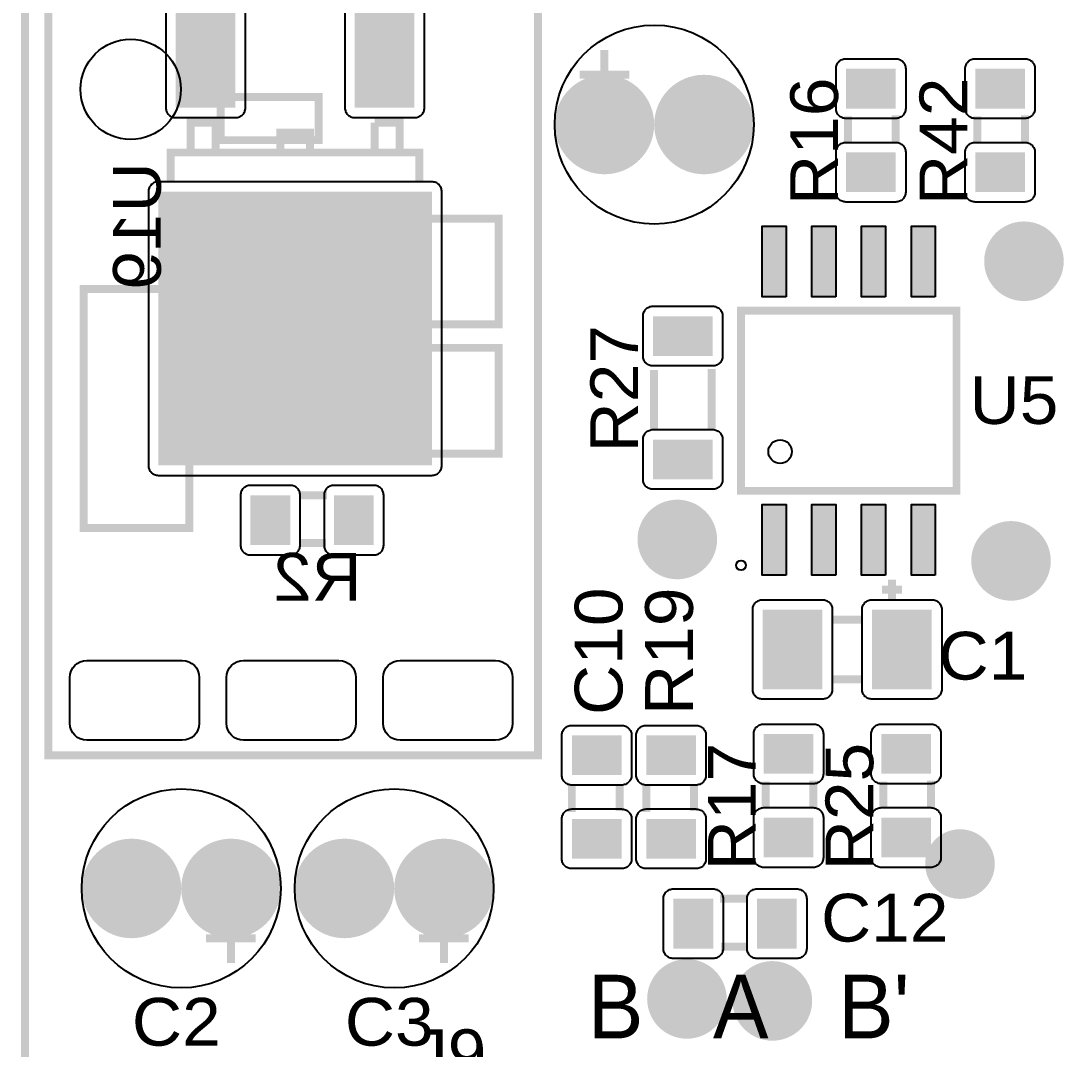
# Model space of a CAD drawing. Header units: inches. Extents: x 18.7 to 39.4, y 4.3 to 20.5.
# Drawn here: x 23.206 to 24.594, y 9.195 to 10.558 of the extents above; entities that cross this region are included whole.
import ezdxf

# ---------------------------------------------------------------- set-up
doc = ezdxf.new("R2010")
doc.units = ezdxf.units.IN
doc.header["$MEASUREMENT"] = 0
doc.styles.get("Standard").update_dxf_attribs({"font": 'arial.ttf'})

# ---------------------------------------------------------------- blocks, each defined once
blk = doc.blocks.new('RPAD')
blk.add_trace([(-0.5, -0.5), (-0.5, 0.5), (0.5, -0.5), (0.5, 0.5)])
blk = doc.blocks.new('EPAD')
at = {"const_width": 0.5}
blk.add_lwpolyline([(-0.25, 0, 1), (0.25, 0, 1)], format="xyb", close=True, dxfattribs=at)
blk = doc.blocks.new('NextionControlV4')
for points, const_width in [([(41.8232, 12.2592), (48.3286, 12.2592), (48.3286, 16.8025), (41.8232, 16.8025), (41.8232, 12.2592)], 0.008), ([(41.8232, 12.2592), (48.3286, 12.2592), (48.3286, 16.8025), (41.8232, 16.8025), (41.8232, 12.2592)], 0.008), ([(41.8232, 12.2592), (48.3286, 12.2592), (48.3286, 16.8025), (41.8232, 16.8025), (41.8232, 12.2592)], 0.008), ([(41.8468, 12.9994), (42.3389, 12.9994), (42.3389, 13.9246), (41.8468, 13.9246), (41.8468, 12.9994)], 0.008), ([(41.8468, 12.9994), (42.3389, 12.9994), (42.3389, 13.9246), (41.8468, 13.9246), (41.8468, 12.9994)], 0.008), ([(41.8468, 12.9994), (42.3389, 12.9994), (42.3389, 13.9246), (41.8468, 13.9246), (41.8468, 12.9994)], 0.008), ([(42.4058, 13.7082), (42.4058, 13.6582)], 0.008), ([(42.4058, 13.7082), (42.4058, 13.6582)], 0.008), ([(42.4058, 13.7082), (42.4058, 13.6582)], 0.008), ([(42.3808, 13.6832), (42.4308, 13.6832)], 0.008), ([(42.3808, 13.6832), (42.4308, 13.6832)], 0.008), ([(42.3808, 13.6832), (42.4308, 13.6832)], 0.008), ([(42.02, 13.6175), (42.1184, 13.6175), (42.1184, 13.6608), (42.02, 13.6608), (42.02, 13.6175)], 0.008), ([(42.02, 13.6175), (42.1184, 13.6175), (42.1184, 13.6608), (42.02, 13.6608), (42.02, 13.6175)], 0.008), ([(42.02, 13.6175), (42.1184, 13.6175), (42.1184, 13.6608), (42.02, 13.6608), (42.02, 13.6175)], 0.008), ([(42.6506, 13.6143), (42.6506, 13.6413)], 0.008), ([(42.6506, 13.6143), (42.6506, 13.6413)], 0.008), ([(42.6506, 13.6143), (42.6506, 13.6413)], 0.008), ([(42.6986, 13.6143), (42.6986, 13.6423)], 0.008), ([(42.6986, 13.6143), (42.6986, 13.6423)], 0.008), ([(42.6986, 13.6143), (42.6986, 13.6423)], 0.008), ([(42.7805, 13.6143), (42.7805, 13.6413)], 0.008), ([(42.7805, 13.6143), (42.7805, 13.6413)], 0.008), ([(42.7805, 13.6143), (42.7805, 13.6413)], 0.008), ([(42.8285, 13.6143), (42.8285, 13.6423)], 0.008), ([(42.8285, 13.6143), (42.8285, 13.6423)], 0.008), ([(42.8285, 13.6143), (42.8285, 13.6423)], 0.008), ([(41.9898, 13.6051), (41.9898, 13.6351), (42.0148, 13.6351), (42.0148, 13.6051)], 0.008), ([(41.9898, 13.6051), (41.9898, 13.6351), (42.0148, 13.6351), (42.0148, 13.6051)], 0.008), ([(41.9898, 13.6051), (41.9898, 13.6351), (42.0148, 13.6351), (42.0148, 13.6051)], 0.008), ([(42.1998, 13.6051), (42.1998, 13.6351), (42.1748, 13.6351)], 0.008), ([(42.1748, 13.6051), (42.1748, 13.6351)], 0.008), ([(42.1998, 13.6051), (42.1998, 13.6351), (42.1748, 13.6351)], 0.008), ([(42.1748, 13.6051), (42.1748, 13.6351)], 0.008), ([(42.1998, 13.6051), (42.1998, 13.6351), (42.1748, 13.6351)], 0.008), ([(42.1748, 13.6051), (42.1748, 13.6351)], 0.008), ([(42.0798, 13.6051), (42.0798, 13.6251), (42.1098, 13.6251), (42.1098, 13.6051)], 0.008), ([(42.0798, 13.6051), (42.0798, 13.6251), (42.1098, 13.6251), (42.1098, 13.6051)], 0.008), ([(42.0798, 13.6051), (42.0798, 13.6251), (42.1098, 13.6251), (42.1098, 13.6051)], 0.008), ([(41.9698, 13.5751), (41.9698, 13.6051), (42.2198, 13.6051), (42.2198, 13.5751)], 0.008), ([(41.9698, 13.5751), (41.9698, 13.6051), (42.2198, 13.6051), (42.2198, 13.5751)], 0.008), ([(41.9698, 13.5751), (41.9698, 13.6051), (42.2198, 13.6051), (42.2198, 13.5751)], 0.008), ([(42.0594, 13.4324), (42.2995, 13.4324), (42.2995, 13.5387), (42.0594, 13.5387), (42.0594, 13.4324)], 0.008), ([(42.0594, 13.4324), (42.2995, 13.4324), (42.2995, 13.5387), (42.0594, 13.5387), (42.0594, 13.4324)], 0.008), ([(42.0594, 13.4324), (42.2995, 13.4324), (42.2995, 13.5387), (42.0594, 13.5387), (42.0594, 13.4324)], 0.008), ([(41.8822, 13.2277), (41.9885, 13.2277), (41.9885, 13.4679), (41.8822, 13.4679), (41.8822, 13.2277)], 0.008), ([(41.8822, 13.2277), (41.9885, 13.2277), (41.9885, 13.4679), (41.8822, 13.4679), (41.8822, 13.2277)], 0.008), ([(41.8822, 13.2277), (41.9885, 13.2277), (41.9885, 13.4679), (41.8822, 13.4679), (41.8822, 13.2277)], 0.008), ([(42.7596, 13.2651), (42.7596, 13.4462), (42.5431, 13.4462), (42.5431, 13.2651), (42.7596, 13.2651)], 0.00787), ([(42.7596, 13.2651), (42.7596, 13.4462), (42.5431, 13.4462), (42.5431, 13.2651), (42.7596, 13.2651)], 0.00787), ([(42.7596, 13.2651), (42.7596, 13.4462), (42.5431, 13.4462), (42.5431, 13.2651), (42.7596, 13.2651)], 0.00787), ([(42.0594, 13.3025), (42.2995, 13.3025), (42.2995, 13.4088), (42.0594, 13.4088), (42.0594, 13.3025)], 0.008), ([(42.0594, 13.3025), (42.2995, 13.3025), (42.2995, 13.4088), (42.0594, 13.4088), (42.0594, 13.3025)], 0.008), ([(42.0594, 13.3025), (42.2995, 13.3025), (42.2995, 13.4088), (42.0594, 13.4088), (42.0594, 13.3025)], 0.008), ([(42.4556, 13.3866), (42.4556, 13.3276)], 0.008), ([(42.4556, 13.3866), (42.4556, 13.3276)], 0.008), ([(42.4556, 13.3866), (42.4556, 13.3276)], 0.008), ([(42.5136, 13.3876), (42.5136, 13.3276)], 0.008), ([(42.5136, 13.3876), (42.5136, 13.3276)], 0.008), ([(42.5136, 13.3876), (42.5136, 13.3276)], 0.008), ([(42.0989, 13.2606), (42.1269, 13.2606)], 0.008), ([(42.0989, 13.2606), (42.1269, 13.2606)], 0.008), ([(42.0989, 13.2606), (42.1269, 13.2606)], 0.008), ([(42.0989, 13.2126), (42.1259, 13.2126)], 0.008), ([(42.0989, 13.2126), (42.1259, 13.2126)], 0.008), ([(42.0989, 13.2126), (42.1259, 13.2126)], 0.008), ([(42.6948, 13.1757), (42.6948, 13.1557)], 0.008), ([(42.6948, 13.1757), (42.6948, 13.1557)], 0.008), ([(42.6948, 13.1757), (42.6948, 13.1557)], 0.008), ([(42.6848, 13.1657), (42.7048, 13.1657)], 0.008), ([(42.6848, 13.1657), (42.7048, 13.1657)], 0.008), ([(42.6848, 13.1657), (42.7048, 13.1657)], 0.008), ([(42.6348, 13.1357), (42.6648, 13.1357)], 0.008), ([(42.6348, 13.1357), (42.6648, 13.1357)], 0.008), ([(42.6348, 13.1357), (42.6648, 13.1357)], 0.008), ([(42.6348, 13.0757), (42.6648, 13.0757)], 0.008), ([(42.6348, 13.0757), (42.6648, 13.0757)], 0.008), ([(42.6348, 13.0757), (42.6648, 13.0757)], 0.008), ([(42.373, 12.9704), (42.373, 12.9424)], 0.008), ([(42.373, 12.9704), (42.373, 12.9424)], 0.008), ([(42.373, 12.9704), (42.373, 12.9424)], 0.008), ([(42.421, 12.9704), (42.421, 12.9434)], 0.008), ([(42.421, 12.9704), (42.421, 12.9434)], 0.008), ([(42.421, 12.9704), (42.421, 12.9434)], 0.008), ([(42.4478, 12.9704), (42.4478, 12.9424)], 0.008), ([(42.4478, 12.9704), (42.4478, 12.9424)], 0.008), ([(42.4478, 12.9704), (42.4478, 12.9424)], 0.008), ([(42.4958, 12.9704), (42.4958, 12.9434)], 0.008), ([(42.4958, 12.9704), (42.4958, 12.9434)], 0.008), ([(42.4958, 12.9704), (42.4958, 12.9434)], 0.008), ([(42.5679, 12.9457), (42.5679, 12.9727)], 0.008), ([(42.5679, 12.9457), (42.5679, 12.9727)], 0.008), ([(42.5679, 12.9457), (42.5679, 12.9727)], 0.008), ([(42.6159, 12.9457), (42.6159, 12.9737)], 0.008), ([(42.6159, 12.9457), (42.6159, 12.9737)], 0.008), ([(42.6159, 12.9457), (42.6159, 12.9737)], 0.008), ([(42.686, 12.9457), (42.686, 12.9727)], 0.008), ([(42.686, 12.9457), (42.686, 12.9727)], 0.008), ([(42.686, 12.9457), (42.686, 12.9727)], 0.008), ([(42.734, 12.9457), (42.734, 12.9737)], 0.008), ([(42.734, 12.9457), (42.734, 12.9737)], 0.008), ([(42.734, 12.9457), (42.734, 12.9737)], 0.008), ([(42.5501, 12.8551), (42.5221, 12.8551)], 0.008), ([(42.5501, 12.8551), (42.5221, 12.8551)], 0.008), ([(42.5501, 12.8551), (42.5221, 12.8551)], 0.008), ([(42.0303, 12.7905), (42.0303, 12.8405)], 0.008), ([(42.0303, 12.7905), (42.0303, 12.8405)], 0.008), ([(42.0303, 12.7905), (42.0303, 12.8405)], 0.008), ([(42.2444, 12.7905), (42.2444, 12.8405)], 0.008), ([(42.2444, 12.7905), (42.2444, 12.8405)], 0.008), ([(42.2444, 12.7905), (42.2444, 12.8405)], 0.008), ([(42.0553, 12.8155), (42.0053, 12.8155)], 0.008), ([(42.0553, 12.8155), (42.0053, 12.8155)], 0.008), ([(42.0553, 12.8155), (42.0053, 12.8155)], 0.008), ([(42.2694, 12.8155), (42.2194, 12.8155)], 0.008), ([(42.2694, 12.8155), (42.2194, 12.8155)], 0.008), ([(42.2694, 12.8155), (42.2194, 12.8155)], 0.008), ([(42.5501, 12.8071), (42.5231, 12.8071)], 0.008), ([(42.5501, 12.8071), (42.5231, 12.8071)], 0.008), ([(42.5501, 12.8071), (42.5231, 12.8071)], 0.008)]:
    blk.add_lwpolyline(points, dxfattribs=dict(const_width=const_width))
for points in [[(41.9648, 13.7501), (41.9648, 13.6501), (41.9649, 13.6491), (41.965, 13.6481), (41.9653, 13.6471), (41.9656, 13.6462), (41.966, 13.6453), (41.9665, 13.6445), (41.9671, 13.6437), (41.9677, 13.643), (41.9684, 13.6424), (41.9692, 13.6418), (41.97, 13.6413), (41.9709, 13.6409), (41.9718, 13.6406), (41.9728, 13.6403), (41.9738, 13.6402), (41.9748, 13.6401), (41.9748, 13.6401), (42.0348, 13.6401), (42.0359, 13.6402), (42.0369, 13.6403), (42.0378, 13.6406), (42.0388, 13.6409), (42.0396, 13.6413), (42.0405, 13.6418), (42.0412, 13.6424), (42.0419, 13.643), (42.0426, 13.6437), (42.0431, 13.6445), (42.0436, 13.6453), (42.0441, 13.6462), (42.0444, 13.6471), (42.0446, 13.6481), (42.0448, 13.6491), (42.0448, 13.6501), (42.0448, 13.7501)], [(42.1448, 13.7501), (42.1448, 13.6501), (42.1449, 13.6491), (42.145, 13.6481), (42.1453, 13.6471), (42.1456, 13.6462), (42.146, 13.6453), (42.1465, 13.6445), (42.1471, 13.6437), (42.1477, 13.643), (42.1484, 13.6424), (42.1492, 13.6418), (42.15, 13.6413), (42.1509, 13.6409), (42.1518, 13.6406), (42.1528, 13.6403), (42.1538, 13.6402), (42.1548, 13.6401), (42.1548, 13.6401), (42.2148, 13.6401), (42.2159, 13.6402), (42.2169, 13.6403), (42.2178, 13.6406), (42.2188, 13.6409), (42.2196, 13.6413), (42.2205, 13.6418), (42.2212, 13.6424), (42.2219, 13.643), (42.2226, 13.6437), (42.2231, 13.6445), (42.2236, 13.6453), (42.2241, 13.6462), (42.2244, 13.6471), (42.2246, 13.6481), (42.2248, 13.6491), (42.2248, 13.6501), (42.2248, 13.7501)]]:
    blk.add_lwpolyline(points)
for points in [[(42.6386, 13.6493), (42.6386, 13.6893), (42.6386, 13.6903), (42.6388, 13.6914), (42.639, 13.6923), (42.6393, 13.6932), (42.6397, 13.6941), (42.6402, 13.6949), (42.6408, 13.6957), (42.6415, 13.6964), (42.6422, 13.6971), (42.6429, 13.6976), (42.6438, 13.6981), (42.6446, 13.6985), (42.6456, 13.6989), (42.6465, 13.6991), (42.6475, 13.6993), (42.6486, 13.6993), (42.6986, 13.6993), (42.6996, 13.6993), (42.7006, 13.6991), (42.7016, 13.6989), (42.7025, 13.6985), (42.7034, 13.6981), (42.7042, 13.6976), (42.705, 13.6971), (42.7057, 13.6964), (42.7063, 13.6957), (42.7069, 13.6949), (42.7074, 13.6941), (42.7078, 13.6932), (42.7081, 13.6923), (42.7084, 13.6914), (42.7085, 13.6903), (42.7086, 13.6893), (42.7086, 13.6493), (42.7085, 13.6483), (42.7084, 13.6473), (42.7081, 13.6463), (42.7078, 13.6454), (42.7074, 13.6445), (42.7069, 13.6437), (42.7063, 13.6429), (42.7057, 13.6422), (42.705, 13.6416), (42.7042, 13.641), (42.7034, 13.6405), (42.7025, 13.6401), (42.7016, 13.6397), (42.7006, 13.6395), (42.6996, 13.6394), (42.6986, 13.6393), (42.6486, 13.6393), (42.6475, 13.6394), (42.6465, 13.6395), (42.6456, 13.6397), (42.6446, 13.6401), (42.6438, 13.6405), (42.6429, 13.641), (42.6422, 13.6416), (42.6415, 13.6422), (42.6408, 13.6429), (42.6402, 13.6437), (42.6397, 13.6445), (42.6393, 13.6454), (42.639, 13.6463), (42.6388, 13.6473), (42.6386, 13.6483), (42.6386, 13.6493)], [(42.7685, 13.6493), (42.7685, 13.6893), (42.7685, 13.6903), (42.7687, 13.6914), (42.7689, 13.6923), (42.7693, 13.6932), (42.7697, 13.6941), (42.7702, 13.6949), (42.7707, 13.6957), (42.7714, 13.6964), (42.7721, 13.6971), (42.7728, 13.6976), (42.7737, 13.6981), (42.7745, 13.6985), (42.7755, 13.6989), (42.7764, 13.6991), (42.7774, 13.6993), (42.7785, 13.6993), (42.8285, 13.6993), (42.8295, 13.6993), (42.8305, 13.6991), (42.8315, 13.6989), (42.8324, 13.6985), (42.8333, 13.6981), (42.8341, 13.6976), (42.8349, 13.6971), (42.8356, 13.6964), (42.8362, 13.6957), (42.8368, 13.6949), (42.8373, 13.6941), (42.8377, 13.6932), (42.838, 13.6923), (42.8383, 13.6914), (42.8384, 13.6903), (42.8385, 13.6893), (42.8385, 13.6493), (42.8384, 13.6483), (42.8383, 13.6473), (42.838, 13.6463), (42.8377, 13.6454), (42.8373, 13.6445), (42.8368, 13.6437), (42.8362, 13.6429), (42.8356, 13.6422), (42.8349, 13.6416), (42.8341, 13.641), (42.8333, 13.6405), (42.8324, 13.6401), (42.8315, 13.6397), (42.8305, 13.6395), (42.8295, 13.6394), (42.8285, 13.6393), (42.7785, 13.6393), (42.7774, 13.6394), (42.7764, 13.6395), (42.7755, 13.6397), (42.7745, 13.6401), (42.7737, 13.6405), (42.7728, 13.641), (42.7721, 13.6416), (42.7714, 13.6422), (42.7707, 13.6429), (42.7702, 13.6437), (42.7697, 13.6445), (42.7693, 13.6454), (42.7689, 13.6463), (42.7687, 13.6473), (42.7685, 13.6483), (42.7685, 13.6493)], [(42.6386, 13.5653), (42.6386, 13.6053), (42.6386, 13.6063), (42.6388, 13.6074), (42.639, 13.6083), (42.6393, 13.6092), (42.6397, 13.6101), (42.6402, 13.6109), (42.6408, 13.6117), (42.6415, 13.6124), (42.6422, 13.6131), (42.6429, 13.6136), (42.6438, 13.6141), (42.6446, 13.6145), (42.6456, 13.6149), (42.6465, 13.6151), (42.6475, 13.6153), (42.6486, 13.6153), (42.6986, 13.6153), (42.6996, 13.6153), (42.7006, 13.6151), (42.7016, 13.6149), (42.7025, 13.6145), (42.7034, 13.6141), (42.7042, 13.6136), (42.705, 13.6131), (42.7057, 13.6124), (42.7063, 13.6117), (42.7069, 13.6109), (42.7074, 13.6101), (42.7078, 13.6092), (42.7081, 13.6083), (42.7084, 13.6074), (42.7085, 13.6063), (42.7086, 13.6053), (42.7086, 13.5653), (42.7085, 13.5643), (42.7084, 13.5633), (42.7081, 13.5623), (42.7078, 13.5614), (42.7074, 13.5605), (42.7069, 13.5597), (42.7063, 13.5589), (42.7057, 13.5582), (42.705, 13.5576), (42.7042, 13.557), (42.7034, 13.5565), (42.7025, 13.5561), (42.7016, 13.5557), (42.7006, 13.5555), (42.6996, 13.5554), (42.6986, 13.5553), (42.6486, 13.5553), (42.6475, 13.5554), (42.6465, 13.5555), (42.6456, 13.5557), (42.6446, 13.5561), (42.6438, 13.5565), (42.6429, 13.557), (42.6422, 13.5576), (42.6415, 13.5582), (42.6408, 13.5589), (42.6402, 13.5597), (42.6397, 13.5605), (42.6393, 13.5614), (42.639, 13.5623), (42.6388, 13.5633), (42.6386, 13.5643), (42.6386, 13.5653)], [(42.7685, 13.5653), (42.7685, 13.6053), (42.7685, 13.6063), (42.7687, 13.6074), (42.7689, 13.6083), (42.7693, 13.6092), (42.7697, 13.6101), (42.7702, 13.6109), (42.7707, 13.6117), (42.7714, 13.6124), (42.7721, 13.6131), (42.7728, 13.6136), (42.7737, 13.6141), (42.7745, 13.6145), (42.7755, 13.6149), (42.7764, 13.6151), (42.7774, 13.6153), (42.7785, 13.6153), (42.8285, 13.6153), (42.8295, 13.6153), (42.8305, 13.6151), (42.8315, 13.6149), (42.8324, 13.6145), (42.8333, 13.6141), (42.8341, 13.6136), (42.8349, 13.6131), (42.8356, 13.6124), (42.8362, 13.6117), (42.8368, 13.6109), (42.8373, 13.6101), (42.8377, 13.6092), (42.838, 13.6083), (42.8383, 13.6074), (42.8384, 13.6063), (42.8385, 13.6053), (42.8385, 13.5653), (42.8384, 13.5643), (42.8383, 13.5633), (42.838, 13.5623), (42.8377, 13.5614), (42.8373, 13.5605), (42.8368, 13.5597), (42.8362, 13.5589), (42.8356, 13.5582), (42.8349, 13.5576), (42.8341, 13.557), (42.8333, 13.5565), (42.8324, 13.5561), (42.8315, 13.5557), (42.8305, 13.5555), (42.8295, 13.5554), (42.8285, 13.5553), (42.7785, 13.5553), (42.7774, 13.5554), (42.7764, 13.5555), (42.7755, 13.5557), (42.7745, 13.5561), (42.7737, 13.5565), (42.7728, 13.557), (42.7721, 13.5576), (42.7714, 13.5582), (42.7707, 13.5589), (42.7702, 13.5597), (42.7697, 13.5605), (42.7693, 13.5614), (42.7689, 13.5623), (42.7687, 13.5633), (42.7685, 13.5643), (42.7685, 13.5653)], [(41.9573, 13.2806), (42.2323, 13.2806), (42.2334, 13.2807), (42.2344, 13.2808), (42.2353, 13.2811), (42.2363, 13.2814), (42.2371, 13.2818), (42.238, 13.2823), (42.2387, 13.2829), (42.2394, 13.2835), (42.2401, 13.2842), (42.2406, 13.285), (42.2411, 13.2858), (42.2416, 13.2867), (42.2419, 13.2876), (42.2421, 13.2886), (42.2423, 13.2896), (42.2423, 13.2906), (42.2423, 13.5656), (42.2423, 13.5667), (42.2421, 13.5677), (42.2419, 13.5687), (42.2416, 13.5696), (42.2411, 13.5705), (42.2406, 13.5713), (42.2401, 13.572), (42.2394, 13.5728), (42.2387, 13.5734), (42.238, 13.574), (42.2371, 13.5745), (42.2363, 13.5749), (42.2353, 13.5752), (42.2344, 13.5754), (42.2334, 13.5756), (42.2323, 13.5756), (41.9573, 13.5756), (41.9563, 13.5756), (41.9553, 13.5754), (41.9543, 13.5752), (41.9534, 13.5749), (41.9525, 13.5745), (41.9517, 13.574), (41.9509, 13.5734), (41.9502, 13.5728), (41.9496, 13.572), (41.949, 13.5713), (41.9485, 13.5705), (41.9481, 13.5696), (41.9478, 13.5687), (41.9475, 13.5677), (41.9474, 13.5667), (41.9473, 13.5656), (41.9473, 13.2906), (41.9474, 13.2896), (41.9475, 13.2886), (41.9478, 13.2876), (41.9481, 13.2867), (41.9485, 13.2858), (41.949, 13.285), (41.9496, 13.2842), (41.9502, 13.2835), (41.9509, 13.2829), (41.9517, 13.2823), (41.9525, 13.2818), (41.9534, 13.2814), (41.9543, 13.2811), (41.9553, 13.2808), (41.9563, 13.2807), (41.9573, 13.2806)], [(42.5883, 13.4599), (42.5643, 13.4599), (42.5643, 13.5309), (42.5883, 13.5309), (42.5883, 13.4599)], [(42.6383, 13.4599), (42.6143, 13.4599), (42.6143, 13.5309), (42.6383, 13.5309), (42.6383, 13.4599)], [(42.6883, 13.4599), (42.6643, 13.4599), (42.6643, 13.5309), (42.6883, 13.5309), (42.6883, 13.4599)], [(42.7383, 13.4599), (42.7143, 13.4599), (42.7143, 13.5309), (42.7383, 13.5309), (42.7383, 13.4599)], [(42.5246, 13.4406), (42.5246, 13.4006), (42.5245, 13.3996), (42.5244, 13.3986), (42.5241, 13.3976), (42.5238, 13.3967), (42.5234, 13.3958), (42.5229, 13.395), (42.5223, 13.3942), (42.5217, 13.3935), (42.521, 13.3929), (42.5202, 13.3923), (42.5194, 13.3918), (42.5185, 13.3914), (42.5176, 13.3911), (42.5166, 13.3908), (42.5156, 13.3907), (42.5146, 13.3906), (42.4546, 13.3906), (42.4535, 13.3907), (42.4525, 13.3908), (42.4516, 13.3911), (42.4507, 13.3914), (42.4498, 13.3918), (42.449, 13.3923), (42.4482, 13.3929), (42.4475, 13.3935), (42.4468, 13.3942), (42.4463, 13.395), (42.4458, 13.3958), (42.4454, 13.3967), (42.445, 13.3976), (42.4448, 13.3986), (42.4446, 13.3996), (42.4446, 13.4006), (42.4446, 13.4406), (42.4446, 13.4417), (42.4448, 13.4427), (42.445, 13.4436), (42.4454, 13.4446), (42.4458, 13.4454), (42.4463, 13.4463), (42.4468, 13.447), (42.4475, 13.4477), (42.4482, 13.4484), (42.449, 13.4489), (42.4498, 13.4494), (42.4507, 13.4498), (42.4516, 13.4502), (42.4525, 13.4504), (42.4535, 13.4506), (42.4546, 13.4506), (42.5146, 13.4506), (42.5156, 13.4506), (42.5166, 13.4504), (42.5176, 13.4502), (42.5185, 13.4498), (42.5194, 13.4494), (42.5202, 13.4489), (42.521, 13.4484), (42.5217, 13.4477), (42.5223, 13.447), (42.5229, 13.4463), (42.5234, 13.4454), (42.5238, 13.4446), (42.5241, 13.4436), (42.5244, 13.4427), (42.5245, 13.4417), (42.5246, 13.4406)], [(42.5246, 13.3166), (42.5246, 13.2766), (42.5245, 13.2756), (42.5244, 13.2746), (42.5241, 13.2736), (42.5238, 13.2727), (42.5234, 13.2718), (42.5229, 13.271), (42.5223, 13.2702), (42.5217, 13.2695), (42.521, 13.2689), (42.5202, 13.2683), (42.5194, 13.2678), (42.5185, 13.2674), (42.5176, 13.2671), (42.5166, 13.2668), (42.5156, 13.2667), (42.5146, 13.2666), (42.4546, 13.2666), (42.4535, 13.2667), (42.4525, 13.2668), (42.4516, 13.2671), (42.4507, 13.2674), (42.4498, 13.2678), (42.449, 13.2683), (42.4482, 13.2689), (42.4475, 13.2695), (42.4468, 13.2702), (42.4463, 13.271), (42.4458, 13.2718), (42.4454, 13.2727), (42.445, 13.2736), (42.4448, 13.2746), (42.4446, 13.2756), (42.4446, 13.2766), (42.4446, 13.3166), (42.4446, 13.3177), (42.4448, 13.3187), (42.445, 13.3196), (42.4454, 13.3206), (42.4458, 13.3214), (42.4463, 13.3223), (42.4468, 13.323), (42.4475, 13.3237), (42.4482, 13.3244), (42.449, 13.3249), (42.4498, 13.3254), (42.4507, 13.3258), (42.4516, 13.3262), (42.4525, 13.3264), (42.4535, 13.3266), (42.4546, 13.3266), (42.5146, 13.3266), (42.5156, 13.3266), (42.5166, 13.3264), (42.5176, 13.3262), (42.5185, 13.3258), (42.5194, 13.3254), (42.5202, 13.3249), (42.521, 13.3244), (42.5217, 13.3237), (42.5223, 13.323), (42.5229, 13.3223), (42.5234, 13.3214), (42.5238, 13.3206), (42.5241, 13.3196), (42.5244, 13.3187), (42.5245, 13.3177), (42.5246, 13.3166)], [(42.0499, 13.2006), (42.0899, 13.2006), (42.0909, 13.2006), (42.0919, 13.2008), (42.0929, 13.201), (42.0938, 13.2013), (42.0947, 13.2018), (42.0955, 13.2023), (42.0963, 13.2028), (42.097, 13.2035), (42.0976, 13.2042), (42.0982, 13.2049), (42.0987, 13.2058), (42.0991, 13.2066), (42.0994, 13.2076), (42.0997, 13.2085), (42.0998, 13.2095), (42.0999, 13.2106), (42.0999, 13.2606), (42.0998, 13.2616), (42.0997, 13.2626), (42.0994, 13.2636), (42.0991, 13.2645), (42.0987, 13.2654), (42.0982, 13.2662), (42.0976, 13.267), (42.097, 13.2677), (42.0963, 13.2683), (42.0955, 13.2689), (42.0947, 13.2694), (42.0938, 13.2698), (42.0929, 13.2701), (42.0919, 13.2704), (42.0909, 13.2705), (42.0899, 13.2706), (42.0499, 13.2706), (42.0488, 13.2705), (42.0478, 13.2704), (42.0469, 13.2701), (42.0459, 13.2698), (42.0451, 13.2694), (42.0442, 13.2689), (42.0435, 13.2683), (42.0428, 13.2677), (42.0421, 13.267), (42.0416, 13.2662), (42.0411, 13.2654), (42.0407, 13.2645), (42.0403, 13.2636), (42.0401, 13.2626), (42.0399, 13.2616), (42.0399, 13.2606), (42.0399, 13.2106), (42.0399, 13.2095), (42.0401, 13.2085), (42.0403, 13.2076), (42.0407, 13.2066), (42.0411, 13.2058), (42.0416, 13.2049), (42.0421, 13.2042), (42.0428, 13.2035), (42.0435, 13.2028), (42.0442, 13.2023), (42.0451, 13.2018), (42.0459, 13.2013), (42.0469, 13.201), (42.0478, 13.2008), (42.0488, 13.2006), (42.0499, 13.2006)], [(42.1339, 13.2006), (42.1739, 13.2006), (42.1749, 13.2006), (42.1759, 13.2008), (42.1769, 13.201), (42.1778, 13.2013), (42.1787, 13.2018), (42.1795, 13.2023), (42.1803, 13.2028), (42.181, 13.2035), (42.1816, 13.2042), (42.1822, 13.2049), (42.1827, 13.2058), (42.1831, 13.2066), (42.1834, 13.2076), (42.1837, 13.2085), (42.1838, 13.2095), (42.1839, 13.2106), (42.1839, 13.2606), (42.1838, 13.2616), (42.1837, 13.2626), (42.1834, 13.2636), (42.1831, 13.2645), (42.1827, 13.2654), (42.1822, 13.2662), (42.1816, 13.267), (42.181, 13.2677), (42.1803, 13.2683), (42.1795, 13.2689), (42.1787, 13.2694), (42.1778, 13.2698), (42.1769, 13.2701), (42.1759, 13.2704), (42.1749, 13.2705), (42.1739, 13.2706), (42.1339, 13.2706), (42.1328, 13.2705), (42.1318, 13.2704), (42.1309, 13.2701), (42.1299, 13.2698), (42.1291, 13.2694), (42.1282, 13.2689), (42.1275, 13.2683), (42.1268, 13.2677), (42.1261, 13.267), (42.1256, 13.2662), (42.1251, 13.2654), (42.1247, 13.2645), (42.1243, 13.2636), (42.1241, 13.2626), (42.1239, 13.2616), (42.1239, 13.2606), (42.1239, 13.2106), (42.1239, 13.2095), (42.1241, 13.2085), (42.1243, 13.2076), (42.1247, 13.2066), (42.1251, 13.2058), (42.1256, 13.2049), (42.1261, 13.2042), (42.1268, 13.2035), (42.1275, 13.2028), (42.1282, 13.2023), (42.1291, 13.2018), (42.1299, 13.2013), (42.1309, 13.201), (42.1318, 13.2008), (42.1328, 13.2006), (42.1339, 13.2006)], [(42.5883, 13.1804), (42.5643, 13.1804), (42.5643, 13.2514), (42.5883, 13.2514), (42.5883, 13.1804)], [(42.6383, 13.1804), (42.6143, 13.1804), (42.6143, 13.2514), (42.6383, 13.2514), (42.6383, 13.1804)], [(42.6883, 13.1804), (42.6643, 13.1804), (42.6643, 13.2514), (42.6883, 13.2514), (42.6883, 13.1804)], [(42.7383, 13.1804), (42.7143, 13.1804), (42.7143, 13.2514), (42.7383, 13.2514), (42.7383, 13.1804)], [(42.5648, 13.1557), (42.6248, 13.1557), (42.6259, 13.1556), (42.6269, 13.1555), (42.6278, 13.1552), (42.6288, 13.1549), (42.6296, 13.1545), (42.6305, 13.154), (42.6312, 13.1534), (42.6319, 13.1528), (42.6326, 13.1521), (42.6331, 13.1513), (42.6336, 13.1505), (42.6341, 13.1496), (42.6344, 13.1487), (42.6346, 13.1477), (42.6348, 13.1467), (42.6348, 13.1457), (42.6348, 13.0657), (42.6348, 13.0646), (42.6346, 13.0636), (42.6344, 13.0626), (42.6341, 13.0617), (42.6336, 13.0608), (42.6331, 13.06), (42.6326, 13.0593), (42.6319, 13.0585), (42.6312, 13.0579), (42.6305, 13.0573), (42.6296, 13.0568), (42.6288, 13.0564), (42.6278, 13.0561), (42.6269, 13.0559), (42.6259, 13.0557), (42.6248, 13.0557), (42.5648, 13.0557), (42.5638, 13.0557), (42.5628, 13.0559), (42.5618, 13.0561), (42.5609, 13.0564), (42.56, 13.0568), (42.5592, 13.0573), (42.5584, 13.0579), (42.5577, 13.0585), (42.5571, 13.0593), (42.5565, 13.06), (42.556, 13.0608), (42.5556, 13.0617), (42.5553, 13.0626), (42.555, 13.0636), (42.5549, 13.0646), (42.5548, 13.0657), (42.5548, 13.1457), (42.5549, 13.1467), (42.555, 13.1477), (42.5553, 13.1487), (42.5556, 13.1496), (42.556, 13.1505), (42.5565, 13.1513), (42.5571, 13.1521), (42.5577, 13.1528), (42.5584, 13.1534), (42.5592, 13.154), (42.56, 13.1545), (42.5609, 13.1549), (42.5618, 13.1552), (42.5628, 13.1555), (42.5638, 13.1556), (42.5648, 13.1557)], [(42.6748, 13.1557), (42.7348, 13.1557), (42.7359, 13.1556), (42.7369, 13.1555), (42.7378, 13.1552), (42.7388, 13.1549), (42.7396, 13.1545), (42.7405, 13.154), (42.7412, 13.1534), (42.7419, 13.1528), (42.7426, 13.1521), (42.7431, 13.1513), (42.7436, 13.1505), (42.7441, 13.1496), (42.7444, 13.1487), (42.7446, 13.1477), (42.7448, 13.1467), (42.7448, 13.1457), (42.7448, 13.0657), (42.7448, 13.0646), (42.7446, 13.0636), (42.7444, 13.0626), (42.7441, 13.0617), (42.7436, 13.0608), (42.7431, 13.06), (42.7426, 13.0593), (42.7419, 13.0585), (42.7412, 13.0579), (42.7405, 13.0573), (42.7396, 13.0568), (42.7388, 13.0564), (42.7378, 13.0561), (42.7369, 13.0559), (42.7359, 13.0557), (42.7348, 13.0557), (42.6748, 13.0557), (42.6738, 13.0557), (42.6728, 13.0559), (42.6718, 13.0561), (42.6709, 13.0564), (42.67, 13.0568), (42.6692, 13.0573), (42.6684, 13.0579), (42.6677, 13.0585), (42.6671, 13.0593), (42.6665, 13.06), (42.666, 13.0608), (42.6656, 13.0617), (42.6653, 13.0626), (42.665, 13.0636), (42.6649, 13.0646), (42.6648, 13.0657), (42.6648, 13.1457), (42.6649, 13.1467), (42.665, 13.1477), (42.6653, 13.1487), (42.6656, 13.1496), (42.666, 13.1505), (42.6665, 13.1513), (42.6671, 13.1521), (42.6677, 13.1528), (42.6684, 13.1534), (42.6692, 13.154), (42.67, 13.1545), (42.6709, 13.1549), (42.6718, 13.1552), (42.6728, 13.1555), (42.6738, 13.1556), (42.6748, 13.1557)], [(41.9984, 13.0775), (41.9984, 13.0315), (41.9981, 13.028), (41.9971, 13.0248), (41.9955, 13.0219), (41.9935, 13.0194), (41.991, 13.0173), (41.9881, 13.0158), (41.9849, 13.0148), (41.9814, 13.0145), (41.8854, 13.0145), (41.8819, 13.0148), (41.8787, 13.0158), (41.8758, 13.0173), (41.8733, 13.0194), (41.8713, 13.0219), (41.8697, 13.0248), (41.8687, 13.028), (41.8684, 13.0315), (41.8684, 13.0775), (41.8687, 13.0809), (41.8697, 13.0842), (41.8713, 13.0871), (41.8733, 13.0896), (41.8758, 13.0916), (41.8787, 13.0932), (41.8819, 13.0941), (41.8854, 13.0945), (41.9814, 13.0945), (41.9849, 13.0941), (41.9881, 13.0932), (41.991, 13.0916), (41.9935, 13.0896), (41.9955, 13.0871), (41.9971, 13.0842), (41.9981, 13.0809), (41.9984, 13.0775)], [(42.1559, 13.0775), (42.1559, 13.0315), (42.1555, 13.028), (42.1546, 13.0248), (42.153, 13.0219), (42.151, 13.0194), (42.1485, 13.0173), (42.1456, 13.0158), (42.1424, 13.0148), (42.1389, 13.0145), (42.0429, 13.0145), (42.0394, 13.0148), (42.0362, 13.0158), (42.0333, 13.0173), (42.0308, 13.0194), (42.0287, 13.0219), (42.0272, 13.0248), (42.0262, 13.028), (42.0259, 13.0315), (42.0259, 13.0775), (42.0262, 13.0809), (42.0272, 13.0842), (42.0287, 13.0871), (42.0308, 13.0896), (42.0333, 13.0916), (42.0362, 13.0932), (42.0394, 13.0941), (42.0429, 13.0945), (42.1389, 13.0945), (42.1424, 13.0941), (42.1456, 13.0932), (42.1485, 13.0916), (42.151, 13.0896), (42.153, 13.0871), (42.1546, 13.0842), (42.1555, 13.0809), (42.1559, 13.0775)], [(42.3134, 13.0775), (42.3134, 13.0315), (42.313, 13.028), (42.3121, 13.0248), (42.3105, 13.0219), (42.3085, 13.0194), (42.3059, 13.0173), (42.3031, 13.0158), (42.2998, 13.0148), (42.2964, 13.0145), (42.2004, 13.0145), (42.1969, 13.0148), (42.1937, 13.0158), (42.1908, 13.0173), (42.1883, 13.0194), (42.1862, 13.0219), (42.1847, 13.0248), (42.1837, 13.028), (42.1834, 13.0315), (42.1834, 13.0775), (42.1837, 13.0809), (42.1847, 13.0842), (42.1862, 13.0871), (42.1883, 13.0896), (42.1908, 13.0916), (42.1937, 13.0932), (42.1969, 13.0941), (42.2004, 13.0945), (42.2964, 13.0945), (42.2998, 13.0941), (42.3031, 13.0932), (42.3059, 13.0916), (42.3085, 13.0896), (42.3105, 13.0871), (42.3121, 13.0842), (42.313, 13.0809), (42.3134, 13.0775)], [(42.5559, 12.9807), (42.5559, 13.0207), (42.5559, 13.0217), (42.5561, 13.0227), (42.5563, 13.0237), (42.5567, 13.0246), (42.5571, 13.0255), (42.5576, 13.0263), (42.5581, 13.0271), (42.5588, 13.0278), (42.5595, 13.0284), (42.5603, 13.029), (42.5611, 13.0295), (42.562, 13.0299), (42.5629, 13.0302), (42.5638, 13.0305), (42.5648, 13.0306), (42.5659, 13.0307), (42.6159, 13.0307), (42.6169, 13.0306), (42.6179, 13.0305), (42.6189, 13.0302), (42.6198, 13.0299), (42.6207, 13.0295), (42.6215, 13.029), (42.6223, 13.0284), (42.623, 13.0278), (42.6236, 13.0271), (42.6242, 13.0263), (42.6247, 13.0255), (42.6251, 13.0246), (42.6254, 13.0237), (42.6257, 13.0227), (42.6258, 13.0217), (42.6259, 13.0207), (42.6259, 12.9807), (42.6258, 12.9796), (42.6257, 12.9786), (42.6254, 12.9777), (42.6251, 12.9767), (42.6247, 12.9759), (42.6242, 12.975), (42.6236, 12.9743), (42.623, 12.9736), (42.6223, 12.9729), (42.6215, 12.9724), (42.6207, 12.9719), (42.6198, 12.9715), (42.6189, 12.9711), (42.6179, 12.9709), (42.6169, 12.9707), (42.6159, 12.9707), (42.5659, 12.9707), (42.5648, 12.9707), (42.5638, 12.9709), (42.5629, 12.9711), (42.562, 12.9715), (42.5611, 12.9719), (42.5603, 12.9724), (42.5595, 12.9729), (42.5588, 12.9736), (42.5581, 12.9743), (42.5576, 12.975), (42.5571, 12.9759), (42.5567, 12.9767), (42.5563, 12.9777), (42.5561, 12.9786), (42.5559, 12.9796), (42.5559, 12.9807)], [(42.674, 12.9807), (42.674, 13.0207), (42.674, 13.0217), (42.6742, 13.0227), (42.6744, 13.0237), (42.6748, 13.0246), (42.6752, 13.0255), (42.6757, 13.0263), (42.6762, 13.0271), (42.6769, 13.0278), (42.6776, 13.0284), (42.6784, 13.029), (42.6792, 13.0295), (42.6801, 13.0299), (42.681, 13.0302), (42.682, 13.0305), (42.683, 13.0306), (42.684, 13.0307), (42.734, 13.0307), (42.735, 13.0306), (42.736, 13.0305), (42.737, 13.0302), (42.7379, 13.0299), (42.7388, 13.0295), (42.7396, 13.029), (42.7404, 13.0284), (42.7411, 13.0278), (42.7417, 13.0271), (42.7423, 13.0263), (42.7428, 13.0255), (42.7432, 13.0246), (42.7436, 13.0237), (42.7438, 13.0227), (42.7439, 13.0217), (42.744, 13.0207), (42.744, 12.9807), (42.7439, 12.9796), (42.7438, 12.9786), (42.7436, 12.9777), (42.7432, 12.9767), (42.7428, 12.9759), (42.7423, 12.975), (42.7417, 12.9743), (42.7411, 12.9736), (42.7404, 12.9729), (42.7396, 12.9724), (42.7388, 12.9719), (42.7379, 12.9715), (42.737, 12.9711), (42.736, 12.9709), (42.735, 12.9707), (42.734, 12.9707), (42.684, 12.9707), (42.683, 12.9707), (42.682, 12.9709), (42.681, 12.9711), (42.6801, 12.9715), (42.6792, 12.9719), (42.6784, 12.9724), (42.6776, 12.9729), (42.6769, 12.9736), (42.6762, 12.9743), (42.6757, 12.975), (42.6752, 12.9759), (42.6748, 12.9767), (42.6744, 12.9777), (42.6742, 12.9786), (42.674, 12.9796), (42.674, 12.9807)], [(42.433, 13.0194), (42.433, 12.9794), (42.4329, 12.9783), (42.4328, 12.9773), (42.4325, 12.9763), (42.4322, 12.9754), (42.4318, 12.9745), (42.4313, 12.9737), (42.4307, 12.973), (42.4301, 12.9722), (42.4294, 12.9716), (42.4286, 12.971), (42.4278, 12.9705), (42.4269, 12.9701), (42.426, 12.9698), (42.425, 12.9696), (42.424, 12.9694), (42.423, 12.9694), (42.373, 12.9694), (42.3719, 12.9694), (42.3709, 12.9696), (42.37, 12.9698), (42.369, 12.9701), (42.3682, 12.9705), (42.3673, 12.971), (42.3666, 12.9716), (42.3659, 12.9722), (42.3652, 12.973), (42.3647, 12.9737), (42.3642, 12.9745), (42.3637, 12.9754), (42.3634, 12.9763), (42.3632, 12.9773), (42.363, 12.9783), (42.363, 12.9794), (42.363, 13.0194), (42.363, 13.0204), (42.3632, 13.0214), (42.3634, 13.0224), (42.3637, 13.0233), (42.3642, 13.0242), (42.3647, 13.025), (42.3652, 13.0258), (42.3659, 13.0265), (42.3666, 13.0271), (42.3673, 13.0277), (42.3682, 13.0282), (42.369, 13.0286), (42.37, 13.0289), (42.3709, 13.0292), (42.3719, 13.0293), (42.373, 13.0294), (42.423, 13.0294), (42.424, 13.0293), (42.425, 13.0292), (42.426, 13.0289), (42.4269, 13.0286), (42.4278, 13.0282), (42.4286, 13.0277), (42.4294, 13.0271), (42.4301, 13.0265), (42.4307, 13.0258), (42.4313, 13.025), (42.4318, 13.0242), (42.4322, 13.0233), (42.4325, 13.0224), (42.4328, 13.0214), (42.4329, 13.0204), (42.433, 13.0194)], [(42.5078, 13.0194), (42.5078, 12.9794), (42.5077, 12.9783), (42.5076, 12.9773), (42.5073, 12.9763), (42.507, 12.9754), (42.5066, 12.9745), (42.5061, 12.9737), (42.5055, 12.973), (42.5049, 12.9722), (42.5042, 12.9716), (42.5034, 12.971), (42.5026, 12.9705), (42.5017, 12.9701), (42.5008, 12.9698), (42.4998, 12.9696), (42.4988, 12.9694), (42.4978, 12.9694), (42.4478, 12.9694), (42.4467, 12.9694), (42.4457, 12.9696), (42.4448, 12.9698), (42.4438, 12.9701), (42.443, 12.9705), (42.4421, 12.971), (42.4414, 12.9716), (42.4407, 12.9722), (42.44, 12.973), (42.4395, 12.9737), (42.439, 12.9745), (42.4385, 12.9754), (42.4382, 12.9763), (42.438, 12.9773), (42.4378, 12.9783), (42.4378, 12.9794), (42.4378, 13.0194), (42.4378, 13.0204), (42.438, 13.0214), (42.4382, 13.0224), (42.4385, 13.0233), (42.439, 13.0242), (42.4395, 13.025), (42.44, 13.0258), (42.4407, 13.0265), (42.4414, 13.0271), (42.4421, 13.0277), (42.443, 13.0282), (42.4438, 13.0286), (42.4448, 13.0289), (42.4457, 13.0292), (42.4467, 13.0293), (42.4478, 13.0294), (42.4978, 13.0294), (42.4988, 13.0293), (42.4998, 13.0292), (42.5008, 13.0289), (42.5017, 13.0286), (42.5026, 13.0282), (42.5034, 13.0277), (42.5042, 13.0271), (42.5049, 13.0265), (42.5055, 13.0258), (42.5061, 13.025), (42.5066, 13.0242), (42.507, 13.0233), (42.5073, 13.0224), (42.5076, 13.0214), (42.5077, 13.0204), (42.5078, 13.0194)], [(42.5559, 12.8967), (42.5559, 12.9367), (42.5559, 12.9377), (42.5561, 12.9387), (42.5563, 12.9397), (42.5567, 12.9406), (42.5571, 12.9415), (42.5576, 12.9423), (42.5581, 12.9431), (42.5588, 12.9438), (42.5595, 12.9444), (42.5603, 12.945), (42.5611, 12.9455), (42.562, 12.9459), (42.5629, 12.9462), (42.5638, 12.9465), (42.5648, 12.9466), (42.5659, 12.9467), (42.6159, 12.9467), (42.6169, 12.9466), (42.6179, 12.9465), (42.6189, 12.9462), (42.6198, 12.9459), (42.6207, 12.9455), (42.6215, 12.945), (42.6223, 12.9444), (42.623, 12.9438), (42.6236, 12.9431), (42.6242, 12.9423), (42.6247, 12.9415), (42.6251, 12.9406), (42.6254, 12.9397), (42.6257, 12.9387), (42.6258, 12.9377), (42.6259, 12.9367), (42.6259, 12.8967), (42.6258, 12.8956), (42.6257, 12.8946), (42.6254, 12.8937), (42.6251, 12.8927), (42.6247, 12.8919), (42.6242, 12.891), (42.6236, 12.8903), (42.623, 12.8896), (42.6223, 12.8889), (42.6215, 12.8884), (42.6207, 12.8879), (42.6198, 12.8875), (42.6189, 12.8871), (42.6179, 12.8869), (42.6169, 12.8867), (42.6159, 12.8867), (42.5659, 12.8867), (42.5648, 12.8867), (42.5638, 12.8869), (42.5629, 12.8871), (42.562, 12.8875), (42.5611, 12.8879), (42.5603, 12.8884), (42.5595, 12.8889), (42.5588, 12.8896), (42.5581, 12.8903), (42.5576, 12.891), (42.5571, 12.8919), (42.5567, 12.8927), (42.5563, 12.8937), (42.5561, 12.8946), (42.5559, 12.8956), (42.5559, 12.8967)], [(42.674, 12.8967), (42.674, 12.9367), (42.674, 12.9377), (42.6742, 12.9387), (42.6744, 12.9397), (42.6748, 12.9406), (42.6752, 12.9415), (42.6757, 12.9423), (42.6762, 12.9431), (42.6769, 12.9438), (42.6776, 12.9444), (42.6784, 12.945), (42.6792, 12.9455), (42.6801, 12.9459), (42.681, 12.9462), (42.682, 12.9465), (42.683, 12.9466), (42.684, 12.9467), (42.734, 12.9467), (42.735, 12.9466), (42.736, 12.9465), (42.737, 12.9462), (42.7379, 12.9459), (42.7388, 12.9455), (42.7396, 12.945), (42.7404, 12.9444), (42.7411, 12.9438), (42.7417, 12.9431), (42.7423, 12.9423), (42.7428, 12.9415), (42.7432, 12.9406), (42.7436, 12.9397), (42.7438, 12.9387), (42.7439, 12.9377), (42.744, 12.9367), (42.744, 12.8967), (42.7439, 12.8956), (42.7438, 12.8946), (42.7436, 12.8937), (42.7432, 12.8927), (42.7428, 12.8919), (42.7423, 12.891), (42.7417, 12.8903), (42.7411, 12.8896), (42.7404, 12.8889), (42.7396, 12.8884), (42.7388, 12.8879), (42.7379, 12.8875), (42.737, 12.8871), (42.736, 12.8869), (42.735, 12.8867), (42.734, 12.8867), (42.684, 12.8867), (42.683, 12.8867), (42.682, 12.8869), (42.681, 12.8871), (42.6801, 12.8875), (42.6792, 12.8879), (42.6784, 12.8884), (42.6776, 12.8889), (42.6769, 12.8896), (42.6762, 12.8903), (42.6757, 12.891), (42.6752, 12.8919), (42.6748, 12.8927), (42.6744, 12.8937), (42.6742, 12.8946), (42.674, 12.8956), (42.674, 12.8967)], [(42.433, 12.9354), (42.433, 12.8954), (42.4329, 12.8943), (42.4328, 12.8933), (42.4325, 12.8923), (42.4322, 12.8914), (42.4318, 12.8905), (42.4313, 12.8897), (42.4307, 12.889), (42.4301, 12.8882), (42.4294, 12.8876), (42.4286, 12.887), (42.4278, 12.8865), (42.4269, 12.8861), (42.426, 12.8858), (42.425, 12.8856), (42.424, 12.8854), (42.423, 12.8854), (42.373, 12.8854), (42.3719, 12.8854), (42.3709, 12.8856), (42.37, 12.8858), (42.369, 12.8861), (42.3682, 12.8865), (42.3673, 12.887), (42.3666, 12.8876), (42.3659, 12.8882), (42.3652, 12.889), (42.3647, 12.8897), (42.3642, 12.8905), (42.3637, 12.8914), (42.3634, 12.8923), (42.3632, 12.8933), (42.363, 12.8943), (42.363, 12.8954), (42.363, 12.9354), (42.363, 12.9364), (42.3632, 12.9374), (42.3634, 12.9384), (42.3637, 12.9393), (42.3642, 12.9402), (42.3647, 12.941), (42.3652, 12.9418), (42.3659, 12.9425), (42.3666, 12.9431), (42.3673, 12.9437), (42.3682, 12.9442), (42.369, 12.9446), (42.37, 12.9449), (42.3709, 12.9452), (42.3719, 12.9453), (42.373, 12.9454), (42.423, 12.9454), (42.424, 12.9453), (42.425, 12.9452), (42.426, 12.9449), (42.4269, 12.9446), (42.4278, 12.9442), (42.4286, 12.9437), (42.4294, 12.9431), (42.4301, 12.9425), (42.4307, 12.9418), (42.4313, 12.941), (42.4318, 12.9402), (42.4322, 12.9393), (42.4325, 12.9384), (42.4328, 12.9374), (42.4329, 12.9364), (42.433, 12.9354)], [(42.5078, 12.9354), (42.5078, 12.8954), (42.5077, 12.8943), (42.5076, 12.8933), (42.5073, 12.8923), (42.507, 12.8914), (42.5066, 12.8905), (42.5061, 12.8897), (42.5055, 12.889), (42.5049, 12.8882), (42.5042, 12.8876), (42.5034, 12.887), (42.5026, 12.8865), (42.5017, 12.8861), (42.5008, 12.8858), (42.4998, 12.8856), (42.4988, 12.8854), (42.4978, 12.8854), (42.4478, 12.8854), (42.4467, 12.8854), (42.4457, 12.8856), (42.4448, 12.8858), (42.4438, 12.8861), (42.443, 12.8865), (42.4421, 12.887), (42.4414, 12.8876), (42.4407, 12.8882), (42.44, 12.889), (42.4395, 12.8897), (42.439, 12.8905), (42.4385, 12.8914), (42.4382, 12.8923), (42.438, 12.8933), (42.4378, 12.8943), (42.4378, 12.8954), (42.4378, 12.9354), (42.4378, 12.9364), (42.438, 12.9374), (42.4382, 12.9384), (42.4385, 12.9393), (42.439, 12.9402), (42.4395, 12.941), (42.44, 12.9418), (42.4407, 12.9425), (42.4414, 12.9431), (42.4421, 12.9437), (42.443, 12.9442), (42.4438, 12.9446), (42.4448, 12.9449), (42.4457, 12.9452), (42.4467, 12.9453), (42.4478, 12.9454), (42.4978, 12.9454), (42.4988, 12.9453), (42.4998, 12.9452), (42.5008, 12.9449), (42.5017, 12.9446), (42.5026, 12.9442), (42.5034, 12.9437), (42.5042, 12.9431), (42.5049, 12.9425), (42.5055, 12.9418), (42.5061, 12.941), (42.5066, 12.9402), (42.507, 12.9393), (42.5073, 12.9384), (42.5076, 12.9374), (42.5077, 12.9364), (42.5078, 12.9354)], [(42.5151, 12.7951), (42.4751, 12.7951), (42.474, 12.7951), (42.473, 12.7953), (42.4721, 12.7955), (42.4711, 12.7958), (42.4703, 12.7963), (42.4694, 12.7967), (42.4687, 12.7973), (42.468, 12.798), (42.4673, 12.7987), (42.4668, 12.7994), (42.4663, 12.8003), (42.4658, 12.8011), (42.4655, 12.8021), (42.4653, 12.803), (42.4651, 12.804), (42.4651, 12.8051), (42.4651, 12.8551), (42.4651, 12.8561), (42.4653, 12.8571), (42.4655, 12.8581), (42.4658, 12.859), (42.4663, 12.8599), (42.4668, 12.8607), (42.4673, 12.8615), (42.468, 12.8622), (42.4687, 12.8628), (42.4694, 12.8634), (42.4703, 12.8639), (42.4711, 12.8643), (42.4721, 12.8646), (42.473, 12.8649), (42.474, 12.865), (42.4751, 12.8651), (42.5151, 12.8651), (42.5161, 12.865), (42.5171, 12.8649), (42.5181, 12.8646), (42.519, 12.8643), (42.5199, 12.8639), (42.5207, 12.8634), (42.5215, 12.8628), (42.5222, 12.8622), (42.5228, 12.8615), (42.5234, 12.8607), (42.5239, 12.8599), (42.5243, 12.859), (42.5246, 12.8581), (42.5249, 12.8571), (42.525, 12.8561), (42.5251, 12.8551), (42.5251, 12.8051), (42.525, 12.804), (42.5249, 12.803), (42.5246, 12.8021), (42.5243, 12.8011), (42.5239, 12.8003), (42.5234, 12.7994), (42.5228, 12.7987), (42.5222, 12.798), (42.5215, 12.7973), (42.5207, 12.7967), (42.5199, 12.7963), (42.519, 12.7958), (42.5181, 12.7955), (42.5171, 12.7953), (42.5161, 12.7951), (42.5151, 12.7951)], [(42.5991, 12.7951), (42.5591, 12.7951), (42.558, 12.7951), (42.557, 12.7953), (42.5561, 12.7955), (42.5551, 12.7958), (42.5543, 12.7963), (42.5534, 12.7967), (42.5527, 12.7973), (42.552, 12.798), (42.5513, 12.7987), (42.5508, 12.7994), (42.5503, 12.8003), (42.5498, 12.8011), (42.5495, 12.8021), (42.5493, 12.803), (42.5491, 12.804), (42.5491, 12.8051), (42.5491, 12.8551), (42.5491, 12.8561), (42.5493, 12.8571), (42.5495, 12.8581), (42.5498, 12.859), (42.5503, 12.8599), (42.5508, 12.8607), (42.5513, 12.8615), (42.552, 12.8622), (42.5527, 12.8628), (42.5534, 12.8634), (42.5543, 12.8639), (42.5551, 12.8643), (42.5561, 12.8646), (42.557, 12.8649), (42.558, 12.865), (42.5591, 12.8651), (42.5991, 12.8651), (42.6001, 12.865), (42.6011, 12.8649), (42.6021, 12.8646), (42.603, 12.8643), (42.6039, 12.8639), (42.6047, 12.8634), (42.6055, 12.8628), (42.6062, 12.8622), (42.6068, 12.8615), (42.6074, 12.8607), (42.6079, 12.8599), (42.6083, 12.859), (42.6086, 12.8581), (42.6089, 12.8571), (42.609, 12.8561), (42.6091, 12.8551), (42.6091, 12.8051), (42.609, 12.804), (42.6089, 12.803), (42.6086, 12.8021), (42.6083, 12.8011), (42.6079, 12.8003), (42.6074, 12.7994), (42.6068, 12.7987), (42.6062, 12.798), (42.6055, 12.7973), (42.6047, 12.7967), (42.6039, 12.7963), (42.603, 12.7958), (42.6021, 12.7955), (42.6011, 12.7953), (42.6001, 12.7951), (42.5991, 12.7951)]]:
    blk.add_lwpolyline(points, close=True)
for centre, radius in [((42.4558, 13.6332), 0.1), ((42.4558, 13.6332), 0.1), ((42.4558, 13.6332), 0.1), ((41.9295, 13.6686), 0.0504), ((41.9295, 13.6686), 0.0504), ((41.9295, 13.6686), 0.0504), ((42.5824, 13.3045), 0.0118), ((42.5824, 13.3045), 0.0118), ((42.5824, 13.3045), 0.0118), ((42.5431, 13.1903), 0.00492), ((42.5431, 13.1903), 0.00492), ((42.5431, 13.1903), 0.00492), ((41.9803, 12.8655), 0.1), ((41.9803, 12.8655), 0.1), ((41.9803, 12.8655), 0.1), ((42.1944, 12.8655), 0.1), ((42.1944, 12.8655), 0.1), ((42.1944, 12.8655), 0.1)]:
    blk.add_circle(centre, radius)
for p, xscale, yscale, rotation in [((42.0048, 13.7001), 0.06, 0.1, 180), ((42.1848, 13.7001), 0.06, 0.1, 180), ((42.6736, 13.6693), 0.04, 0.05, 90), ((42.8035, 13.6693), 0.04, 0.05, 90), ((42.6736, 13.5853), 0.04, 0.05, 90), ((42.8035, 13.5853), 0.04, 0.05, 90), ((42.0948, 13.4281), 0.275, 0.275, 180), ((42.5763, 13.4954), 0.024, 0.071, 180), ((42.6263, 13.4954), 0.024, 0.071, 180), ((42.6763, 13.4954), 0.024, 0.071, 180), ((42.7263, 13.4954), 0.024, 0.071, 180), ((42.4846, 13.4206), 0.04, 0.06, 270), ((42.4846, 13.2966), 0.04, 0.06, 270), ((42.0699, 13.2356), 0.04, 0.05, 180), ((42.1539, 13.2356), 0.04, 0.05, 180), ((42.5763, 13.2159), 0.024, 0.071, 180), ((42.6263, 13.2159), 0.024, 0.071, 180), ((42.6763, 13.2159), 0.024, 0.071, 180), ((42.7263, 13.2159), 0.024, 0.071, 180), ((42.5909, 13.0007), 0.04, 0.05, 90), ((42.709, 13.0007), 0.04, 0.05, 90), ((42.398, 12.9994), 0.04, 0.05, 270), ((42.4728, 12.9994), 0.04, 0.05, 270), ((42.5909, 12.9167), 0.04, 0.05, 90), ((42.709, 12.9167), 0.04, 0.05, 90), ((42.398, 12.9154), 0.04, 0.05, 270), ((42.4728, 12.9154), 0.04, 0.05, 270), ((42.4951, 12.8301), 0.04, 0.05, 180), ((42.5791, 12.8301), 0.04, 0.05, 180)]:
    blk.add_blockref('RPAD', p, dxfattribs=dict(xscale=xscale, yscale=yscale, rotation=rotation))
for name, p, xscale, yscale in [('EPAD', (42.4058, 13.6332), 0.1, 0.1), ('EPAD', (42.5058, 13.6332), 0.1, 0.1), ('EPAD', (42.8275, 13.4958), 0.08, 0.08), ('EPAD', (42.479, 13.2162), 0.08, 0.08), ('EPAD', (42.8145, 13.1947), 0.08, 0.08), ('RPAD', (42.5948, 13.1057), 0.06, 0.08), ('RPAD', (42.7048, 13.1057), 0.06, 0.08), ('EPAD', (41.9303, 12.8655), 0.1, 0.1), ('EPAD', (42.0303, 12.8655), 0.1, 0.1), ('EPAD', (42.1444, 12.8655), 0.1, 0.1), ('EPAD', (42.2444, 12.8655), 0.1, 0.1), ('EPAD', (42.7632, 12.89), 0.07, 0.07), ('EPAD', (42.4887, 12.7545), 0.08, 0.08), ('EPAD', (42.5746, 12.7525), 0.08, 0.08)]:
    blk.add_blockref(name, p, dxfattribs=dict(xscale=xscale, yscale=yscale))
at = {"width": 1.041667}
for s, p in [('R16', (42.6406, 13.5523)), ('R16', (42.6406, 13.5523)), ('R16', (42.6406, 13.5523)), ('R42', (42.7705, 13.5523)), ('R42', (42.7705, 13.5523)), ('R42', (42.7705, 13.5523)), ('R27', (42.4396, 13.3036)), ('R27', (42.4396, 13.3036)), ('R27', (42.4396, 13.3036)), ('C10', (42.4239, 13.0398)), ('C10', (42.4239, 13.0398)), ('C10', (42.4239, 13.0398)), ('R19', (42.4947, 13.0398)), ('R19', (42.4947, 13.0398)), ('R19', (42.4947, 13.0398)), ('R17', (42.5579, 12.8837)), ('R17', (42.5579, 12.8837)), ('R17', (42.5579, 12.8837)), ('R25', (42.676, 12.8837)), ('R25', (42.676, 12.8837)), ('R25', (42.676, 12.8837))]:
    blk.add_text(s, height=0.048, rotation=90, dxfattribs=at).set_placement(p)
at = {"text_generation_flag": 2, "width": 1.041667}
blk.add_text('U19', height=0.048, rotation=90, dxfattribs=at).set_placement((41.9598, 13.5954))
blk.add_text('U19', height=0.048, rotation=90, dxfattribs=at).set_placement((41.9598, 13.5954))
blk.add_text('U19', height=0.048, rotation=90, dxfattribs=at).set_placement((41.9598, 13.5954))
for s, height, width, p in [('U5', 0.048, 1.041667, (42.7728, 13.3323)), ('U5', 0.048, 1.041667, (42.7728, 13.3323)), ('U5', 0.048, 1.041667, (42.7728, 13.3323)), ('C1', 0.048, 1.041667, (42.7416, 13.0754)), ('C1', 0.048, 1.041667, (42.7416, 13.0754)), ('C1', 0.048, 1.041667, (42.7416, 13.0754)), ('C12', 0.048, 1.041667, (42.6235, 12.8121)), ('C12', 0.048, 1.041667, (42.6235, 12.8121)), ('C12', 0.048, 1.041667, (42.6235, 12.8121)), ("B   A   B'", 0.064, 0.9375, (42.3891, 12.7148)), ("B   A   B'", 0.064, 0.9375, (42.3891, 12.7148)), ("B   A   B'", 0.064, 0.9375, (42.3891, 12.7148)), ('C2', 0.048, 1.041667, (41.9307, 12.7075)), ('C2', 0.048, 1.041667, (41.9307, 12.7075)), ('C2', 0.048, 1.041667, (41.9307, 12.7075)), ('C3', 0.048, 1.041667, (42.1448, 12.7075)), ('C3', 0.048, 1.041667, (42.1448, 12.7075)), ('C3', 0.048, 1.041667, (42.1448, 12.7075)), ('J9', 0.048, 1.041667, (42.2133, 12.6759)), ('J9', 0.048, 1.041667, (42.2133, 12.6759)), ('J9', 0.048, 1.041667, (42.2133, 12.6759))]:
    blk.add_text(s, height=height, dxfattribs=dict(width=width)).set_placement(p)
blk.add_text('R2', height=0.048, dxfattribs=at).set_placement((42.1619, 13.1546))
blk.add_text('R2', height=0.048, dxfattribs=at).set_placement((42.1619, 13.1546))
blk.add_text('R2', height=0.048, dxfattribs=at).set_placement((42.1619, 13.1546))

msp = doc.modelspace()

# ---------------------------------------------------------------- block references
at = {"xscale": 1.32, "yscale": 1.32, "zscale": 1.32}
msp.add_blockref('NextionControlV4', (-31.9957, -7.5748), dxfattribs=at)

doc.saveas('drawing.dxf')
